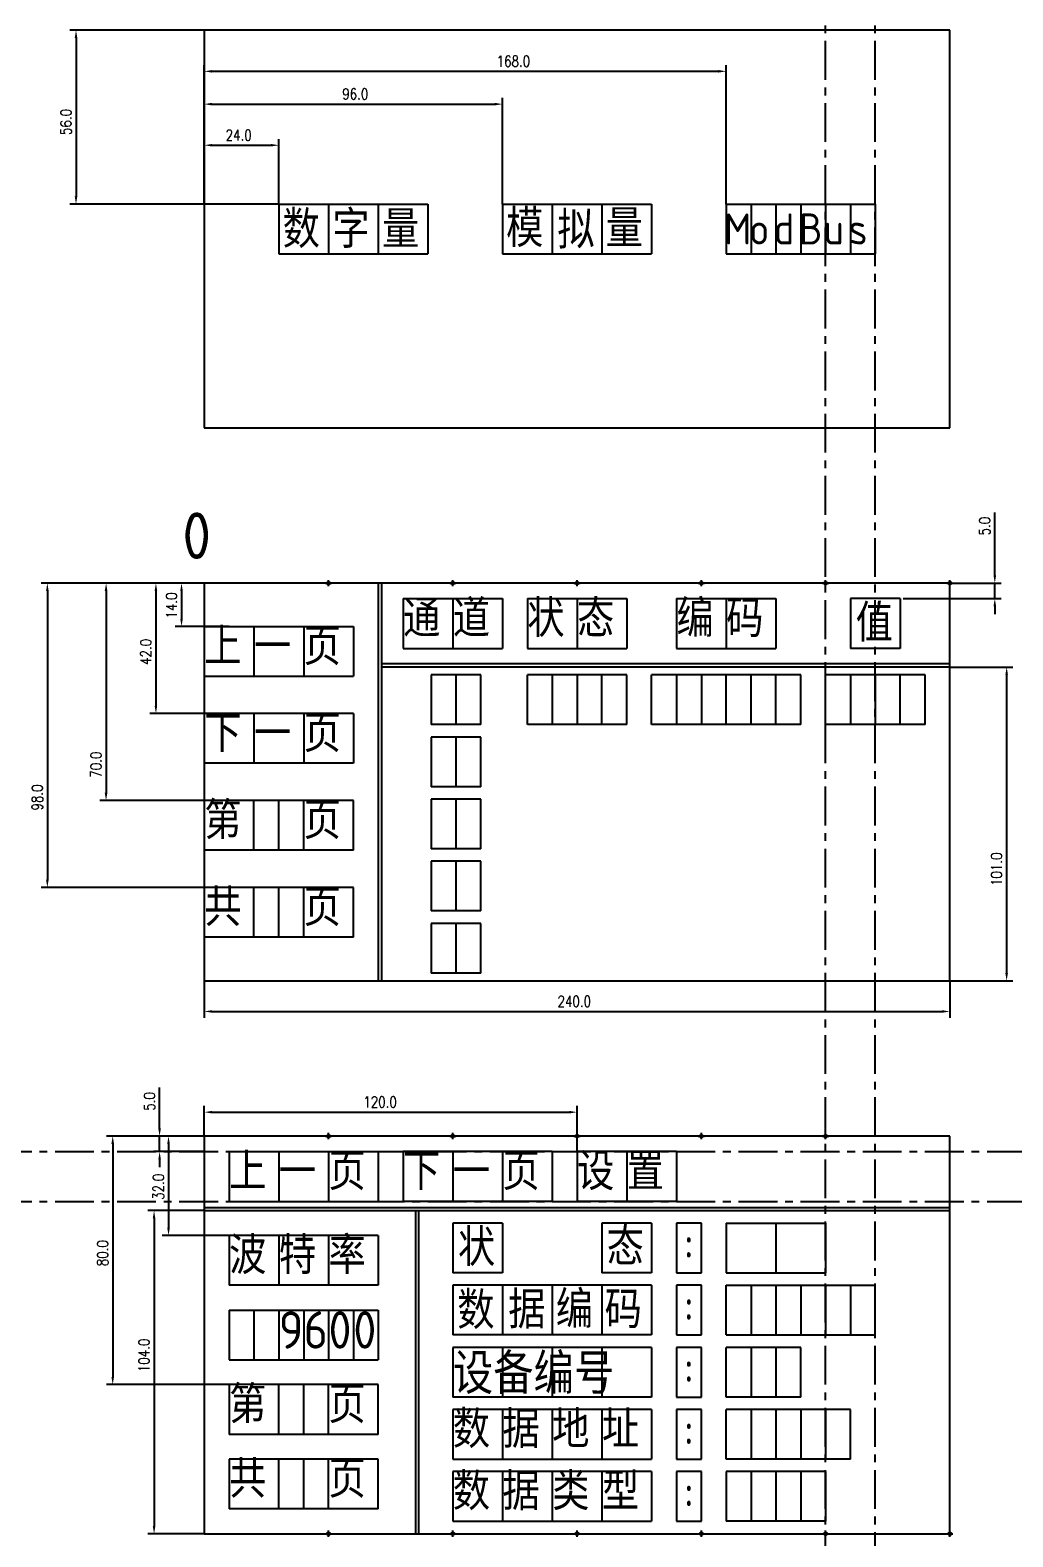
# Model space of a CAD drawing. Header units: millimetres. Extents: x -56 to 836, y -1 to 501.
# Drawn here: x -56 to 260.3, y -1 to 484 of the extents above; entities that cross this region are included whole.
import ezdxf
from ezdxf.enums import TextEntityAlignment as Align

# ---------------------------------------------------------------- set-up
doc = ezdxf.new("R2010")
doc.units = ezdxf.units.MM
doc.header["$LTSCALE"] = 10
doc.header["$PDMODE"] = 34
doc.linetypes.add('CENTER', pattern=[2, 1.25, -0.25, 0.25, -0.25])
for name, color, linetype in [('1轮廓实线层', 7, 'Continuous'), ('3中心线层', 1, 'CENTER'), ('6文字层', 3, 'Continuous'), ('7标注层', 4, 'Continuous')]:
    doc.layers.add(name, color=color, linetype=linetype)
doc.styles.add('PC_TEXTSTYLE', font='isocp.shx', dxfattribs={"width": 0.8, "bigfont": 'hzfs.shx'})
doc.styles.add('TH_GBDIM', font='romans.shx', dxfattribs={"width": 0.8, "bigfont": 'gbcbig.shx'})
doc.dimstyles.new('TH_GBDIM', dxfattribs={"dimtxt": 3.5, "dimasz": 2.5, "dimexe": 2, "dimexo": 0, "dimgap": 1.5, "dimtad": 1, "dimdec": 1, "dimzin": 0, "dimdsep": 46, "dimtxsty": 'TH_GBDIM', "dimcen": 2.5, "dimclrd": 130, "dimclre": 130, "dimclrt": 3, "dimadec": 0, "dimazin": 0, "dimtfac": 0.714286, "dimtdec": 1, "dimtmove": 0, "dimatfit": 3, "dimfxl": 1, "dimtzin": 0, "dimlwd": -1, "dimlwe": -1, "dimarcsym": 0})

# ---------------------------------------------------------------- blocks, each defined once
blk = doc.blocks.new('*D7')
at = {"layer": '7标注层', "color": 130}
for p, q in [((0, 128), (-31.46, 128)), ((-29.46, 125.5), (-29.46, 50.5)), ((8, 48), (-31.46, 48))]:
    blk.add_line(p, q, dxfattribs=at)
for points in [[(-29.88, 125.5), (-29.04, 125.5), (-29.46, 128)], [(-29.88, 50.5), (-29.04, 50.5), (-29.46, 48)]]:
    blk.add_solid(points, dxfattribs=at)
at = {"layer": 'Defpoints', "color": 0}
for p in [(0, 128), (-29.46, 48), (8, 48)]:
    blk.add_point(p, dxfattribs=at)
at = {"layer": '7标注层', "color": 3, "insert": (-32.71, 90.32), "char_height": 3.5, "attachment_point": 5, "rotation": 90, "style": 'TH_GBDIM'}
blk.add_mtext('80.0', dxfattribs=at)
blk = doc.blocks.new('*D8')
at = {"layer": '7标注层', "color": 130}
for p, q in [((0, 104), (-18.15, 104)), ((-16.15, 101.5), (-16.15, 2.5)), ((0, 0), (-18.15, 0))]:
    blk.add_line(p, q, dxfattribs=at)
for points in [[(-16.57, 101.5), (-15.73, 101.5), (-16.15, 104)], [(-16.57, 2.5), (-15.73, 2.5), (-16.15, 0)]]:
    blk.add_solid(points, dxfattribs=at)
at = {"layer": 'Defpoints', "color": 0}
for p in [(0, 104), (-16.15, 0), (0, 0)]:
    blk.add_point(p, dxfattribs=at)
at = {"layer": '7标注层', "color": 3, "insert": (-19.4, 57.42), "char_height": 3.5, "attachment_point": 5, "rotation": 90, "style": 'TH_GBDIM'}
blk.add_mtext('104.0', dxfattribs=at)
blk = doc.blocks.new('*D9')
at = {"layer": '7标注层', "color": 130}
for p, q in [((0, 128), (-13.5, 128)), ((-11.5, 125.5), (-11.5, 98.5)), ((16, 96), (-13.5, 96))]:
    blk.add_line(p, q, dxfattribs=at)
for points in [[(-11.92, 125.5), (-11.08, 125.5), (-11.5, 128)], [(-11.92, 98.5), (-11.08, 98.5), (-11.5, 96)]]:
    blk.add_solid(points, dxfattribs=at)
at = {"layer": 'Defpoints', "color": 0}
for p in [(0, 128), (-11.5, 96), (16, 96)]:
    blk.add_point(p, dxfattribs=at)
at = {"layer": '7标注层', "color": 3, "insert": (-14.75, 111.68), "char_height": 3.5, "attachment_point": 5, "rotation": 90, "style": 'TH_GBDIM'}
blk.add_mtext('32.0', dxfattribs=at)
blk = doc.blocks.new('*D10')
at = {"layer": '7标注层', "color": 130}
for p, q in [((0, 128), (0, 137.71)), ((120, 123), (120, 137.71)), ((2.5, 135.71), (117.5, 135.71))]:
    blk.add_line(p, q, dxfattribs=at)
for points in [[(2.5, 136.12), (2.5, 135.29), (0, 135.71)], [(117.5, 136.12), (117.5, 135.29), (120, 135.71)]]:
    blk.add_solid(points, dxfattribs=at)
at = {"layer": 'Defpoints', "color": 0}
for p in [(120, 135.71), (0, 128), (120, 123)]:
    blk.add_point(p, dxfattribs=at)
at = {"layer": '7标注层', "color": 3, "insert": (56.59, 138.96), "char_height": 3.5, "attachment_point": 5, "style": 'TH_GBDIM'}
blk.add_mtext('120.0', dxfattribs=at)
blk = doc.blocks.new('*D11')
at = {"layer": '7标注层', "color": 130}
for p, q in [((240, 279), (260.27, 279)), ((258.27, 276.5), (258.27, 180.5)), ((240, 178), (260.27, 178))]:
    blk.add_line(p, q, dxfattribs=at)
for points in [[(257.85, 276.5), (258.69, 276.5), (258.27, 279)], [(257.85, 180.5), (258.69, 180.5), (258.27, 178)]]:
    blk.add_solid(points, dxfattribs=at)
at = {"layer": 'Defpoints', "color": 0}
for p in [(240, 279), (240, 178), (258.27, 178)]:
    blk.add_point(p, dxfattribs=at)
at = {"layer": '7标注层', "color": 3, "insert": (255.02, 213.9), "char_height": 3.5, "attachment_point": 5, "rotation": 90, "style": 'TH_GBDIM'}
blk.add_mtext('101.0', dxfattribs=at)
blk = doc.blocks.new('*D12')
at = {"layer": '7标注层', "color": 130}
for p, q in [((254.46, 308.5), (254.46, 328.78)), ((240, 306), (256.46, 306)), ((254.46, 301), (254.46, 306)), ((225, 301), (256.46, 301)), ((254.46, 298.5), (254.46, 296))]:
    blk.add_line(p, q, dxfattribs=at)
for points in [[(254.04, 308.5), (254.88, 308.5), (254.46, 306)], [(254.04, 298.5), (254.88, 298.5), (254.46, 301)]]:
    blk.add_solid(points, dxfattribs=at)
at = {"layer": 'Defpoints', "color": 0}
for p in [(240, 306), (254.46, 306), (225, 301)]:
    blk.add_point(p, dxfattribs=at)
at = {"layer": '7标注层', "color": 3, "insert": (251.21, 324.35), "char_height": 3.5, "attachment_point": 5, "rotation": 90, "style": 'TH_GBDIM'}
blk.add_mtext('5.0', dxfattribs=at)
blk = doc.blocks.new('*D13')
at = {"layer": '7标注层', "color": 130}
for p, q in [((0, 306), (-9.31, 306)), ((-7.31, 303.5), (-7.31, 294.5)), ((8, 292), (-9.31, 292))]:
    blk.add_line(p, q, dxfattribs=at)
for points in [[(-7.73, 303.5), (-6.9, 303.5), (-7.31, 306)], [(-7.73, 294.5), (-6.9, 294.5), (-7.31, 292)]]:
    blk.add_solid(points, dxfattribs=at)
at = {"layer": 'Defpoints', "color": 0}
for p in [(0, 306), (-7.31, 292), (8, 292)]:
    blk.add_point(p, dxfattribs=at)
at = {"layer": '7标注层', "color": 3, "insert": (-10.56, 298.8), "char_height": 3.5, "attachment_point": 5, "rotation": 90, "style": 'TH_GBDIM'}
blk.add_mtext('14.0', dxfattribs=at)
blk = doc.blocks.new('*D14')
at = {"layer": '7标注层', "color": 130}
for p, q in [((0, 306), (-17.56, 306)), ((-15.56, 303.5), (-15.56, 266.5)), ((8, 264), (-17.56, 264))]:
    blk.add_line(p, q, dxfattribs=at)
for points in [[(-15.97, 303.5), (-15.14, 303.5), (-15.56, 306)], [(-15.97, 266.5), (-15.14, 266.5), (-15.56, 264)]]:
    blk.add_solid(points, dxfattribs=at)
at = {"layer": 'Defpoints', "color": 0}
for p in [(0, 306), (-15.56, 264), (8, 264)]:
    blk.add_point(p, dxfattribs=at)
at = {"layer": '7标注层', "color": 3, "insert": (-18.81, 283.86), "char_height": 3.5, "attachment_point": 5, "rotation": 90, "style": 'TH_GBDIM'}
blk.add_mtext('42.0', dxfattribs=at)
blk = doc.blocks.new('*D15')
at = {"layer": '7标注层', "color": 130}
for p, q in [((0, 306), (-33.6, 306)), ((-31.6, 303.5), (-31.6, 238.5)), ((8, 236), (-33.6, 236))]:
    blk.add_line(p, q, dxfattribs=at)
for points in [[(-32.02, 303.5), (-31.18, 303.5), (-31.6, 306)], [(-32.02, 238.5), (-31.18, 238.5), (-31.6, 236)]]:
    blk.add_solid(points, dxfattribs=at)
at = {"layer": 'Defpoints', "color": 0}
for p in [(0, 306), (-31.6, 236), (8, 236)]:
    blk.add_point(p, dxfattribs=at)
at = {"layer": '7标注层', "color": 3, "insert": (-34.85, 247.55), "char_height": 3.5, "attachment_point": 5, "rotation": 90, "style": 'TH_GBDIM'}
blk.add_mtext('70.0', dxfattribs=at)
blk = doc.blocks.new('*D16')
at = {"layer": '7标注层', "color": 130}
for p, q in [((0, 306), (-52.5, 306)), ((-50.5, 303.5), (-50.5, 210.5)), ((8, 208), (-52.5, 208))]:
    blk.add_line(p, q, dxfattribs=at)
for points in [[(-50.91, 303.5), (-50.08, 303.5), (-50.5, 306)], [(-50.91, 210.5), (-50.08, 210.5), (-50.5, 208)]]:
    blk.add_solid(points, dxfattribs=at)
at = {"layer": 'Defpoints', "color": 0}
for p in [(0, 306), (-50.5, 208), (8, 208)]:
    blk.add_point(p, dxfattribs=at)
at = {"layer": '7标注层', "color": 3, "insert": (-53.75, 237), "char_height": 3.5, "attachment_point": 5, "rotation": 90, "style": 'TH_GBDIM'}
blk.add_mtext('98.0', dxfattribs=at)
blk = doc.blocks.new('*D17')
at = {"layer": '7标注层', "color": 130}
for p, q in [((0, 484), (-43.27, 484)), ((-41.27, 481.5), (-41.27, 430.5)), ((24, 428), (-43.27, 428))]:
    blk.add_line(p, q, dxfattribs=at)
for points in [[(-41.69, 481.5), (-40.85, 481.5), (-41.27, 484)], [(-41.69, 430.5), (-40.85, 430.5), (-41.27, 428)]]:
    blk.add_solid(points, dxfattribs=at)
at = {"layer": 'Defpoints', "color": 0}
for p in [(0, 484), (-41.27, 428), (24, 428)]:
    blk.add_point(p, dxfattribs=at)
at = {"layer": '7标注层', "color": 3, "insert": (-44.52, 454.44), "char_height": 3.5, "attachment_point": 5, "rotation": 90, "style": 'TH_GBDIM'}
blk.add_mtext('56.0', dxfattribs=at)
blk = doc.blocks.new('*D18')
at = {"layer": '7标注层', "color": 130}
for p, q in [((0, 428), (0, 448.95)), ((2.5, 446.95), (21.5, 446.95)), ((24, 428), (24, 448.95))]:
    blk.add_line(p, q, dxfattribs=at)
for points in [[(2.5, 447.37), (2.5, 446.54), (0, 446.95)], [(21.5, 447.37), (21.5, 446.54), (24, 446.95)]]:
    blk.add_solid(points, dxfattribs=at)
at = {"layer": 'Defpoints', "color": 0}
for p in [(24, 446.95), (0, 428), (24, 428)]:
    blk.add_point(p, dxfattribs=at)
at = {"layer": '7标注层', "color": 3, "insert": (11.09, 450.2), "char_height": 3.5, "attachment_point": 5, "style": 'TH_GBDIM'}
blk.add_mtext('24.0', dxfattribs=at)
blk = doc.blocks.new('*D19')
at = {"layer": '7标注层', "color": 130}
for p, q in [((0, 428), (0, 462.18)), ((96, 428), (96, 462.18)), ((2.5, 460.18), (93.5, 460.18))]:
    blk.add_line(p, q, dxfattribs=at)
for points in [[(2.5, 460.59), (2.5, 459.76), (0, 460.18)], [(93.5, 460.59), (93.5, 459.76), (96, 460.18)]]:
    blk.add_solid(points, dxfattribs=at)
at = {"layer": 'Defpoints', "color": 0}
for p in [(96, 460.18), (0, 428), (96, 428)]:
    blk.add_point(p, dxfattribs=at)
at = {"layer": '7标注层', "color": 3, "insert": (48.61, 463.43), "char_height": 3.5, "attachment_point": 5, "style": 'TH_GBDIM'}
blk.add_mtext('96.0', dxfattribs=at)
blk = doc.blocks.new('*D20')
at = {"layer": '7标注层', "color": 130}
for p, q in [((0, 428), (0, 472.74)), ((2.5, 470.74), (165.5, 470.74)), ((168, 428), (168, 472.74))]:
    blk.add_line(p, q, dxfattribs=at)
for points in [[(2.5, 471.16), (2.5, 470.33), (0, 470.74)], [(165.5, 471.16), (165.5, 470.33), (168, 470.74)]]:
    blk.add_solid(points, dxfattribs=at)
at = {"layer": 'Defpoints', "color": 0}
for p in [(168, 470.74), (0, 428), (168, 428)]:
    blk.add_point(p, dxfattribs=at)
at = {"layer": '7标注层', "color": 3, "insert": (99.51, 473.99), "char_height": 3.5, "attachment_point": 5, "style": 'TH_GBDIM'}
blk.add_mtext('168.0', dxfattribs=at)
blk = doc.blocks.new('*D32')
at = {"layer": '7标注层', "color": 130}
for p, q in [((-14.37, 130.5), (-14.37, 143.6)), ((0, 128), (-16.37, 128)), ((-14.37, 123), (-14.37, 128)), ((0, 123), (-16.37, 123)), ((-14.37, 120.5), (-14.37, 118))]:
    blk.add_line(p, q, dxfattribs=at)
for points in [[(-14.79, 130.5), (-13.96, 130.5), (-14.37, 128)], [(-14.79, 120.5), (-13.96, 120.5), (-14.37, 123)]]:
    blk.add_solid(points, dxfattribs=at)
at = {"layer": 'Defpoints', "color": 0}
for p in [(0, 128), (-14.37, 123), (0, 123)]:
    blk.add_point(p, dxfattribs=at)
at = {"layer": '7标注层', "color": 3, "insert": (-17.62, 139.17), "char_height": 3.5, "attachment_point": 5, "rotation": 90, "style": 'TH_GBDIM'}
blk.add_mtext('5.0', dxfattribs=at)
blk = doc.blocks.new('*D33')
at = {"layer": '7标注层', "color": 130}
for p, q in [((0, 178), (0, 166.12)), ((240, 178), (240, 166.12)), ((2.5, 168.12), (237.5, 168.12))]:
    blk.add_line(p, q, dxfattribs=at)
for points in [[(2.5, 168.54), (2.5, 167.71), (0, 168.12)], [(237.5, 168.54), (237.5, 167.71), (240, 168.12)]]:
    blk.add_solid(points, dxfattribs=at)
at = {"layer": 'Defpoints', "color": 0}
for p in [(0, 178), (240, 178), (240, 168.12)]:
    blk.add_point(p, dxfattribs=at)
at = {"layer": '7标注层', "color": 3, "insert": (119.1, 171.37), "char_height": 3.5, "attachment_point": 5, "style": 'TH_GBDIM'}
blk.add_mtext('240.0', dxfattribs=at)

msp = doc.modelspace()

# ---------------------------------------------------------------- linework, layer by layer
for p, q in [((240, 484), (0, 484)), ((0, 484), (0, 356)), ((240, 356), (240, 484)), ((0, 356), (240, 356)), ((240, 306), (0, 306)), ((0, 306), (0, 178)), ((240, 178), (240, 306)), ((64, 301), (64, 285)), ((64, 301), (96, 301)), ((96, 301), (96, 285)), ((104, 301), (104, 285)), ((104, 301), (136, 301)), ((136, 301), (136, 285)), ((152, 301), (152, 285)), ((152, 301), (184, 301)), ((184, 301), (184, 285)), ((208, 301), (208, 285)), ((224, 301), (208, 301)), ((64, 285), (96, 285)), ((104, 285), (136, 285)), ((152, 285), (184, 285)), ((224, 285), (208, 285)), ((89, 276.46), (73, 276.46)), ((89, 260.46), (89, 276.46)), ((104, 260.46), (104, 276.46)), ((136, 276.46), (104, 276.46)), ((128, 260.46), (128, 276.46)), ((136, 260.46), (136, 276.46)), ((144, 260.46), (144, 276.46)), ((192, 276.46), (144, 276.46)), ((168, 260.46), (168, 276.46)), ((176, 260.46), (176, 276.46)), ((184, 260.46), (184, 276.46)), ((192, 260.46), (192, 276.46)), ((200, 260.46), (200, 276.46)), ((232, 276.46), (200, 276.46)), ((224, 260.46), (224, 276.46)), ((232, 260.46), (232, 276.46)), ((0, 264), (0, 248)), ((16, 264), (0, 264)), ((32, 264), (16, 264)), ((48, 264), (32, 264)), ((89, 260.46), (73, 260.46)), ((136, 260.46), (104, 260.46)), ((192, 260.46), (144, 260.46)), ((232, 260.46), (200, 260.46)), ((89, 256.46), (73, 256.46)), ((89, 240.46), (89, 256.46)), ((16, 248), (0, 248)), ((32, 248), (16, 248)), ((48, 248), (32, 248)), ((89, 240.46), (73, 240.46)), ((0, 236), (0, 220)), ((16, 236), (0, 236)), ((48, 236), (16, 236)), ((89, 236.46), (73, 236.46)), ((89, 220.46), (89, 236.46)), ((16, 220), (0, 220)), ((48, 220), (16, 220)), ((89, 220.46), (73, 220.46)), ((89, 216.46), (73, 216.46)), ((89, 200.46), (89, 216.46)), ((0, 208), (0, 192)), ((16, 208), (0, 208)), ((48, 208), (16, 208)), ((89, 200.46), (73, 200.46)), ((89, 196.46), (73, 196.46)), ((89, 180.46), (89, 196.46)), ((16, 192), (0, 192)), ((48, 192), (16, 192)), ((89, 180.46), (73, 180.46)), ((0, 178), (240, 178)), ((240, 128), (0, 128)), ((0, 128), (0, 0)), ((240, 0), (240, 128)), ((64, 123), (64, 107)), ((80, 123), (64, 123)), ((96, 123), (80, 123)), ((112, 123), (96, 123)), ((136, 123), (120, 123)), ((152, 123), (136, 123)), ((80, 107), (64, 107)), ((96, 107), (80, 107)), ((112, 107), (96, 107)), ((136, 107), (120, 107)), ((152, 107), (136, 107)), ((80, 100), (80, 84)), ((96, 100), (80, 100)), ((144, 100), (128, 100)), ((144, 100), (144, 84)), ((168, 100), (168, 84)), ((168, 100), (200, 100)), ((200, 100), (200, 84)), ((8, 96), (8, 80)), ((24, 96), (8, 96)), ((40, 96), (24, 96)), ((56, 96), (40, 96)), ((96, 84), (80, 84)), ((144, 84), (128, 84)), ((168, 84), (200, 84)), ((24, 80), (8, 80)), ((40, 80), (24, 80)), ((56, 80), (40, 80)), ((144, 80), (80, 80)), ((80, 80), (80, 64)), ((144, 80), (144, 64)), ((168, 80), (216, 80)), ((168, 64), (168, 80)), ((216, 64), (216, 80)), ((144, 64), (80, 64)), ((168, 64), (216, 64)), ((144, 60), (80, 60)), ((80, 60), (80, 44)), ((144, 60), (144, 44)), ((192, 60), (168, 60)), ((168, 44), (168, 60)), ((192, 44), (192, 60)), ((8, 48), (8, 32)), ((32, 48), (8, 48)), ((56, 48), (32, 48)), ((144, 44), (80, 44)), ((192, 44), (168, 44)), ((144, 40), (80, 40)), ((80, 40), (80, 24)), ((144, 40), (144, 24)), ((208, 40), (168, 40)), ((168, 24), (168, 40)), ((208, 24), (208, 40)), ((32, 32), (8, 32)), ((56, 32), (32, 32)), ((8, 24), (8, 8)), ((32, 24), (8, 24)), ((56, 24), (32, 24)), ((80, 24), (144, 24)), ((144, 20), (80, 20)), ((80, 20), (80, 4)), ((144, 20), (144, 4)), ((208, 24), (168, 24)), ((168, 20), (168, 4)), ((200, 20), (168, 20)), ((200, 20), (200, 4)), ((32, 8), (8, 8)), ((56, 8), (32, 8)), ((0, 0), (240, 0)), ((80, 4), (144, 4)), ((200, 4), (168, 4))]:
    msp.add_line(p, q)
at = {"layer": '1轮廓实线层'}
for p, q in [((24, 428), (40, 428)), ((24, 428), (24, 412)), ((40, 428), (40, 412)), ((40, 428), (72, 428)), ((56, 428), (56, 412)), ((72, 428), (72, 412)), ((96, 428), (144, 428)), ((96, 428), (96, 412)), ((112, 428), (112, 412)), ((128, 428), (128, 412)), ((144, 428), (144, 412)), ((168, 428), (216, 428)), ((168, 428), (168, 412)), ((176, 428), (176, 412)), ((184, 428), (184, 412)), ((192, 428), (192, 412)), ((200, 428), (200, 412)), ((208, 428), (208, 412)), ((216, 428), (216, 412)), ((24, 412), (40, 412)), ((40, 412), (72, 412)), ((96, 412), (144, 412)), ((168, 412), (216, 412)), ((56, 306), (56, 178)), ((57, 306), (57, 178)), ((80, 301), (80, 285)), ((120, 301), (120, 285)), ((168, 301), (168, 285)), ((224, 301), (224, 285)), ((0, 292), (48, 292)), ((0, 292), (0, 276)), ((16, 292), (16, 276)), ((32, 292), (32, 276)), ((48, 292), (48, 276)), ((240, 280), (57, 280)), ((240, 279), (57, 279)), ((73, 276.46), (73, 260.46)), ((81, 276.46), (81, 260.46)), ((112, 276.46), (112, 260.46)), ((120, 276.46), (120, 260.46)), ((152, 276.46), (152, 260.46)), ((160, 276.46), (160, 260.46)), ((208, 276.46), (208, 260.46)), ((216, 276.46), (216, 260.46)), ((0, 276), (48, 276)), ((16, 264), (16, 248)), ((32, 264), (32, 248)), ((48, 264), (48, 248)), ((73, 256.46), (73, 240.46)), ((81, 256.46), (81, 240.46)), ((16, 220), (16, 236)), ((16, 220), (16, 236)), ((24, 220), (24, 236)), ((32, 220), (32, 236)), ((48, 220), (48, 236)), ((73, 236.46), (73, 220.46)), ((81, 236.46), (81, 220.46)), ((73, 216.46), (73, 200.46)), ((81, 216.46), (81, 200.46)), ((16, 192), (16, 208)), ((24, 192), (24, 208)), ((32, 192), (32, 208)), ((48, 192), (48, 208)), ((73, 196.46), (73, 180.46)), ((81, 196.46), (81, 180.46)), ((8, 123), (56, 123)), ((8, 123), (8, 107)), ((24, 123), (24, 107)), ((40, 123), (40, 107)), ((56, 123), (56, 107)), ((80, 123), (80, 107)), ((96, 123), (96, 107)), ((112, 123), (112, 107)), ((120, 123), (120, 107)), ((136, 123), (136, 107)), ((152, 123), (152, 107)), ((8, 107), (56, 107)), ((0, 105), (240, 105)), ((0, 104), (240, 104)), ((68, 104), (68, 0)), ((69, 104), (69, 0)), ((96, 100), (96, 84)), ((128, 100), (128, 84)), ((152, 100), (152, 84)), ((160, 100), (152, 100)), ((160, 84), (160, 100)), ((184, 100), (184, 84)), ((24, 96), (24, 80)), ((40, 96), (40, 80)), ((56, 96), (56, 80)), ((152, 84), (160, 84)), ((96, 80), (96, 64)), ((112, 80), (112, 64)), ((128, 80), (128, 64)), ((152, 80), (152, 64)), ((160, 80), (152, 80)), ((160, 64), (160, 80)), ((176, 80), (176, 64)), ((184, 80), (184, 64)), ((192, 80), (192, 64)), ((200, 80), (200, 64)), ((208, 80), (208, 64)), ((8, 72), (8, 56)), ((8, 72), (56, 72)), ((16, 72), (16, 56)), ((24, 72), (24, 56)), ((32, 72), (32, 56)), ((40, 72), (40, 56)), ((48, 72), (48, 56)), ((56, 72), (56, 56)), ((152, 64), (160, 64)), ((96, 60), (96, 44)), ((112, 60), (112, 44)), ((128, 60), (128, 44)), ((152, 60), (152, 44)), ((160, 60), (152, 60)), ((160, 44), (160, 60)), ((176, 60), (176, 44)), ((184, 60), (184, 44)), ((8, 56), (56, 56)), ((24, 32), (24, 48)), ((32, 32), (32, 48)), ((40, 32), (40, 48)), ((56, 32), (56, 48)), ((152, 44), (160, 44)), ((96, 40), (96, 24)), ((112, 40), (112, 24)), ((128, 40), (128, 24)), ((152, 40), (152, 24)), ((160, 40), (152, 40)), ((160, 24), (160, 40)), ((176, 40), (176, 24)), ((184, 40), (184, 24)), ((192, 40), (192, 24)), ((200, 40), (200, 24)), ((24, 8), (24, 24)), ((32, 8), (32, 24)), ((40, 8), (40, 24)), ((56, 8), (56, 24)), ((96, 20), (96, 4)), ((112, 20), (112, 4)), ((128, 20), (128, 4)), ((152, 24), (160, 24)), ((152, 20), (152, 4)), ((160, 20), (152, 20)), ((160, 4), (160, 20)), ((176, 20), (176, 4)), ((184, 20), (184, 4)), ((192, 20), (192, 4)), ((152, 4), (160, 4))]:
    msp.add_line(p, q, dxfattribs=at)
at = {"layer": '3中心线层'}
for p, direction in [((200, 128), (0, 1)), ((216, 128), (0, 1)), ((152, 123), (1, 0)), ((152, 107), (1, 0))]:
    msp.add_xline(p, direction, dxfattribs=at)
for p in [(40, 306), (80, 306), (120, 306), (160, 306), (200, 306), (240, 306), (40, 128), (80, 128), (120, 128), (160, 128), (200, 128), (40, 0), (80, 0), (120, 0), (160, 0), (200, 0), (240, 0)]:
    msp.add_point(p, dxfattribs=at)

# ---------------------------------------------------------------- texts
at = {"layer": '6文字层', "style": 'PC_TEXTSTYLE'}
for s, height, p in [('数', 12, (25.23, 410.29)), ('字', 12, (41.23, 410.29)), ('模', 12, (97.13, 410.6)), ('拟', 12, (113.64, 410.07)), ('量', 12, (129.23, 410.6)), ('量', 12, (57.23, 410.29)), ('M', 10, (167.36, 412)), ('o', 10, (175.36, 412)), ('d', 10, (183.36, 412)), ('B', 10, (191.36, 412)), ('u', 10, (199.36, 412)), ('s', 10, (207.36, 412)), ('0', 15, (-7.04, 309.27)), ('通', 12, (64, 285)), ('道', 12, (80, 285)), ('状', 12, (104, 285)), ('态', 12, (120, 285)), ('编', 12, (152, 285)), ('码', 12, (168, 285)), ('值', 12, (209.67, 283.55)), ('上', 12, (0, 276)), ('页', 12, (32, 276)), ('一', 12, (16, 276)), ('下', 12, (0, 248)), ('页', 12, (32, 248)), ('一', 12, (16, 248)), ('第', 12, (0, 220)), ('页', 12, (32, 220)), ('共', 12, (0, 192)), ('页', 12, (32, 192)), ('上', 12, (8, 107)), ('页', 12, (40, 107)), ('下', 12, (64, 107)), ('页', 12, (96, 107)), ('设', 12, (120, 107)), ('置', 12, (136, 107)), ('一', 12, (24, 107)), ('一', 12, (80, 107)), ('状', 12, (81.67, 82.55)), ('态', 12, (129.51, 82.8)), ('波', 12, (8, 80)), ('特', 12, (24, 80)), ('率', 12, (40, 80)), (':', 12, (154.22, 84)), ('数', 12, (81.44, 62.31)), ('据', 12, (97.85, 62.46)), ('编', 12, (113.15, 62.6)), ('码', 12, (128.87, 62.54)), (':', 12, (154.22, 64)), ('9', 12, (24, 56)), ('6', 12, (32, 56)), ('0', 12, (40, 56)), ('0', 12, (48, 56)), ('设备编号', 13, (80, 41.11)), (':', 12, (154.22, 44)), ('第', 12, (8, 32)), ('页', 12, (40, 32)), ('数', 12, (80, 24)), ('据', 12, (96, 24)), ('地', 12, (112, 24)), ('址', 12, (128, 24)), (':', 12, (154.22, 24)), ('共', 12, (8, 8)), ('页', 12, (40, 8)), ('数', 12, (80, 4)), ('据', 12, (96, 4)), ('类', 12, (112, 4)), ('型', 12, (128, 4)), (':', 12, (154.22, 4))]:
    msp.add_text(s, height=height, dxfattribs=at).set_placement(p, align=Align.BOTTOM_LEFT)

# ---------------------------------------------------------------- dimensions: what is measured, and where the dimension line sits
at = {"layer": '7标注层'}
for base, p1, p2, picture, middle in [((-41.27, 428), (0, 484), (24, 428), '*D17', (-41.27, 454.44)), ((254.46, 306), (225, 301), (240, 306), '*D12', (254.46, 324.35)), ((-50.5, 208), (0, 306), (8, 208), '*D16', (-50.5, 237)), ((-31.6, 236), (0, 306), (8, 236), '*D15', (-31.6, 247.55)), ((-15.56, 264), (0, 306), (8, 264), '*D14', (-15.56, 283.86)), ((-7.31, 292), (0, 306), (8, 292), '*D13', (-7.31, 298.8)), ((258.27, 178), (240, 279), (240, 178), '*D11', (258.27, 213.9)), ((-14.37, 123), (0, 128), (0, 123), '*D32', (-14.37, 139.17)), ((-29.46, 48), (0, 128), (8, 48), '*D7', (-29.46, 90.32)), ((-11.5, 96), (0, 128), (16, 96), '*D9', (-11.5, 111.68)), ((-16.15, 0), (0, 104), (0, 0), '*D8', (-16.15, 57.42))]:
    dim = msp.add_linear_dim(base=base, p1=p1, p2=p2, angle=90, dimstyle='TH_GBDIM', override={"dimexo": 0, "dimgap": 1.5, "dimtad": 1, "dimdec": 1, "dimlfac": 1, "dimse1": 0, "dimse2": 0, "dimsd1": 0, "dimsd2": 0}, dxfattribs=at)
    dim.commit()
    dim.dimension.update_dxf_attribs({"geometry": picture, "text_midpoint": middle, "dimtype": 160})
for base, p1, p2, picture, middle in [((168, 470.74), (0, 428), (168, 428), '*D20', (99.51, 470.74)), ((96, 460.18), (0, 428), (96, 428), '*D19', (48.61, 460.18)), ((24, 446.95), (0, 428), (24, 428), '*D18', (11.09, 446.95)), ((240, 168.12), (0, 178), (240, 178), '*D33', (119.1, 168.12)), ((120, 135.71), (0, 128), (120, 123), '*D10', (56.59, 135.71))]:
    dim = msp.add_linear_dim(base=base, p1=p1, p2=p2, dimstyle='TH_GBDIM', override={"dimexo": 0, "dimgap": 1.5, "dimtad": 1, "dimdec": 1, "dimlfac": 1, "dimse1": 0, "dimse2": 0, "dimsd1": 0, "dimsd2": 0}, dxfattribs=at)
    dim.commit()
    dim.dimension.update_dxf_attribs({"geometry": picture, "text_midpoint": middle, "dimtype": 160})

doc.saveas('drawing.dxf')
